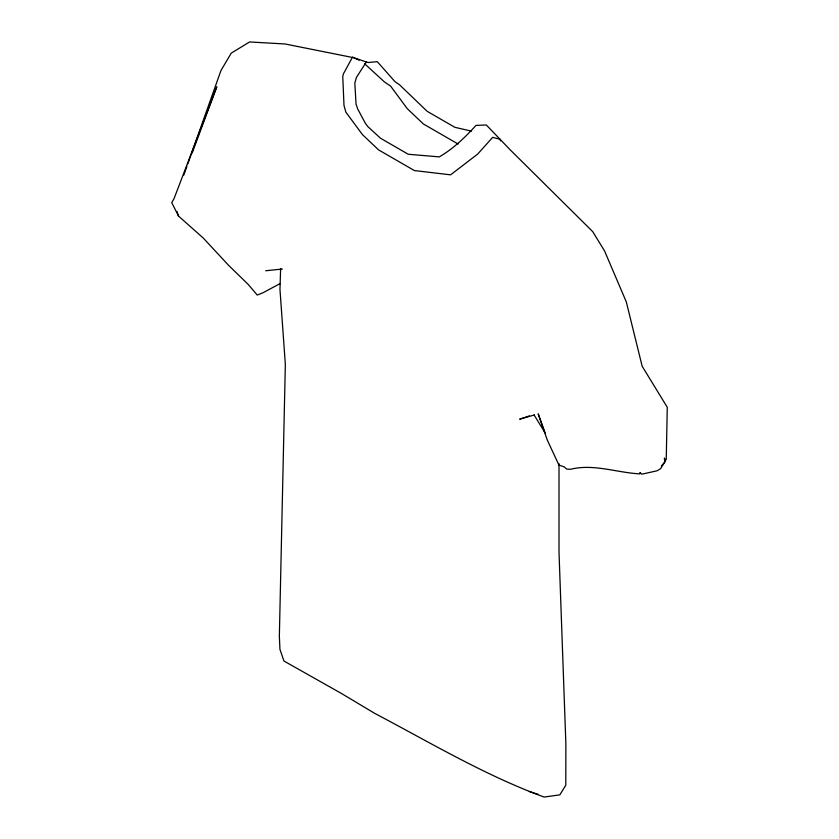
<?xml version="1.0" encoding="UTF-8"?>
<svg xmlns="http://www.w3.org/2000/svg" width="839" height="839" viewBox="0 0 839 839"><rect width="100%" height="100%" fill="white"/><g stroke="black" fill="none" stroke-linecap="round" stroke-linejoin="round"><path stroke-width="1.26" d="M666.239 459.72L667.278 407.272L642.171 366.265L626.293 301.872L604.573 250.976L592.712 231.627L510.29 149.929L486.316 124.98L476.007 125.399C464.963 137.47 453.563 148.576 439.311 156.883L408.236 154.25L380.549 138.267L368.08 126.836L365.458 123.448L357.708 108.986L356.04 104.078L354.834 83.03L356.355 77.555L366.307 61.981L368.122 62.537L377.288 61.666L394.949 81.614L399.574 84.823L427.198 111.335L454.885 127.318L471.487 131.136M280.625 268.47L279.974 289.455L285.344 364.43L279.356 636.067L279.943 649.365L283.949 661.027L341.704 693.622L374.802 713.412C430.501 742.746 484.785 775.288 544.102 797.05L559.844 794.848L565.79 785.199L565.874 743.92L559.005 552.156L559.005 463.642M183.825 175.068L186.887 166.458M187.758 164.004L220.94 70.57L231.249 53.13L249.592 41.95L285.113 43.985L351.468 57.262M192.162 153.023L216.777 86.816L173.998 198.728L171.722 202.608L178.508 216.063L203.216 238.003L228.512 265.25L248.113 284.327L257.216 295.045L262.838 292.832L280.111 283.582M366.307 61.981L352.464 57.22L343.392 73.905L342.763 76.506L343.99 105.41L345.815 112.059L362.417 134.576L378.546 149.866L414.372 170.558L450.585 174.837L477.653 154.093L492.671 137.344L500.054 139.274L500.505 140.9M665.296 461.209L664.425 458.01L664.729 462.121L660.576 468.697L657.136 470.763L641.919 474.182L639.916 472.493L639.916 473.878C616.875 472.682 593.362 463.495 570.489 469.305L566.692 469.074L564.186 466.872L558.942 465.1L547.238 439.94L538.177 413.826L545.13 432.945L534.118 415.001M661.352 465.96L664.729 462.121M529.409 415.913L519.666 419.175L534.443 414.948M265.69 270.756L282.386 269.036M529.304 791.555L538.376 794.428M352.464 57.22L359.197 60.209M458.104 144.014L423.391 123.973L407.272 108.682L390.67 86.165L384.524 82.002L364.724 63.827M176.945 211.386L178.508 216.063"/></g></svg>
